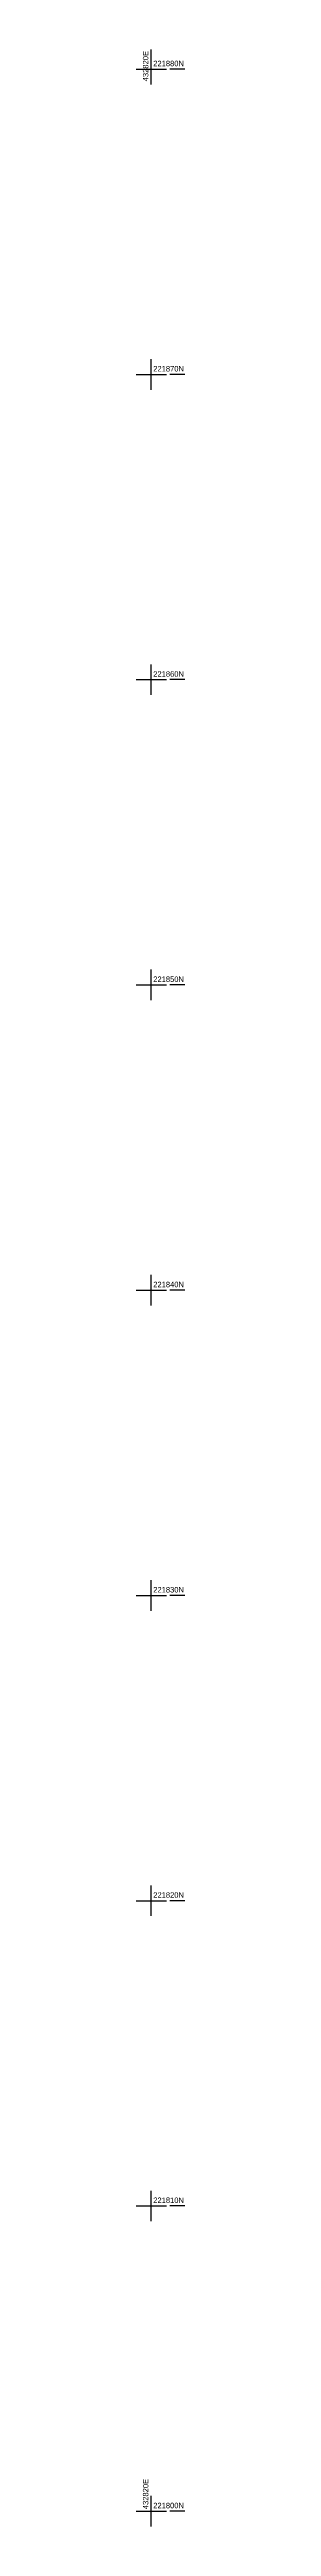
# Model space of a CAD drawing. Header units: millimetres. Extents: x -41320 to 158831, y -39180 to 41963.
# Drawn here: x 60872 to 62477, y -39180 to 41963 of the extents above; entities that cross this region are included whole.
import ezdxf

# ---------------------------------------------------------------- set-up
doc = ezdxf.new("R2010")
doc.units = ezdxf.units.MM
doc.layers.add('SV___GRID', color=7, linetype='Continuous', true_color=0xffffff)

msp = doc.modelspace()

# ---------------------------------------------------------------- linework, layer by layer
at = {"layer": 'SV___GRID', "color": 1, "linetype": 'Continuous', "ltscale": 200}
for p, q in [((61372, 40820), (61372, 41963)), ((60872, 41320), (61872, 41320)), ((62477, 41320), (61977, 41320)), ((61372, 30820), (61372, 31820)), ((60872, 31320), (61872, 31320)), ((62477, 31320), (61977, 31320)), ((60872, 21320), (61872, 21320)), ((61372, 20820), (61372, 21820)), ((62477, 21320), (61977, 21320)), ((61372, 10820), (61372, 11820)), ((60872, 11320), (61872, 11320)), ((62477, 11320), (61977, 11320)), ((61372, 820), (61372, 1820)), ((60872, 1320), (61872, 1320)), ((62477, 1320), (61977, 1320)), ((60872, -8680), (61872, -8680)), ((61372, -9180), (61372, -8180)), ((62477, -8680), (61977, -8680)), ((61372, -19180), (61372, -18180)), ((60872, -18680), (61872, -18680)), ((62477, -18680), (61977, -18680)), ((61372, -29180), (61372, -28180)), ((60872, -28680), (61872, -28680)), ((62477, -28680), (61977, -28680)), ((60872, -38680), (61872, -38680)), ((61372, -39180), (61372, -38180)), ((62477, -38680), (61977, -38680))]:
    msp.add_line(p, q, dxfattribs=at)

# ---------------------------------------------------------------- texts
for p in [(61276, 40920), (61276, -38616)]:
    msp.add_text('432820E', height=180, rotation=90, dxfattribs=at).set_placement(p)
for s, p in [('221880N', (61436, 41416)), ('221870N', (61436, 31416)), ('221860N', (61436, 21416)), ('221850N', (61436, 11416)), ('221840N', (61436, 1416)), ('221830N', (61436, -8584)), ('221820N', (61436, -18584)), ('221810N', (61436, -28584)), ('221800N', (61436, -38584))]:
    msp.add_text(s, height=180, dxfattribs=at).set_placement(p)

doc.saveas('drawing.dxf')
